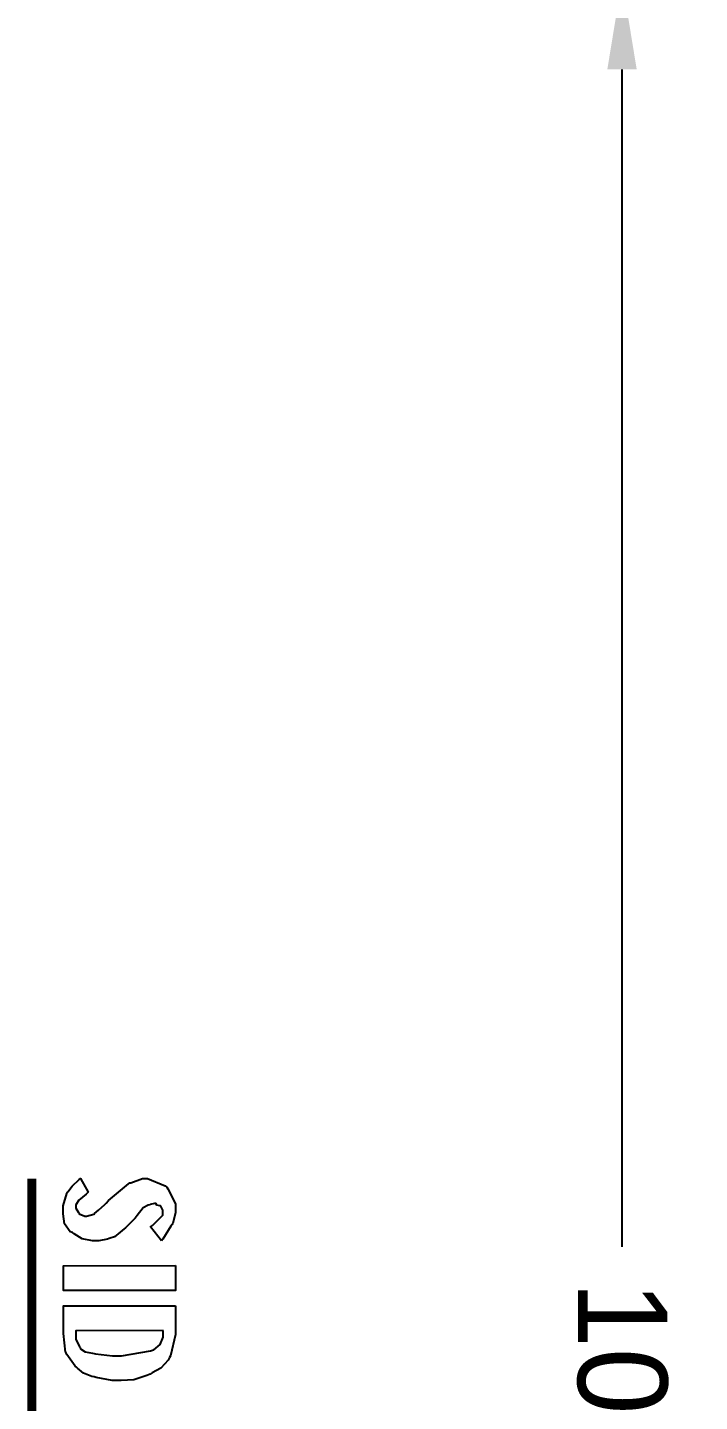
# Model space of a CAD drawing. Extents: x 0.1 to 11.6, y 0.3 to 16.2.
# Drawn here: x 7.14 to 7.89, y 7.628 to 9.16 of the extents above; entities that cross this region are included whole.
import ezdxf

# ---------------------------------------------------------------- set-up
doc = ezdxf.new("R2010")
doc.units = 0
doc.header["$MEASUREMENT"] = 0
doc.dimstyles.get("Standard").update_dxf_attribs({"dimtxt": 0.1, "dimasz": 0.1, "dimexe": 1.25, "dimexo": 0.625, "dimtad": 1, "dimtih": 1, "dimtxsty": 'Standard', "dimcen": 2.5, "dimazin": 3, "dimtfac": 1, "dimtmove": 0, "dimatfit": 3})

# ---------------------------------------------------------------- blocks, each defined once
blk = doc.blocks.new('_CLOSEDFILLED')
at = {"color": 0, "linetype": 'BYBLOCK'}
blk.add_solid([(-1, 0.164), (0, 0), (-1, -0.164)], dxfattribs=at)
blk = doc.blocks.new('*D5')
for p, q in [((8.5883, 9.2133), (7.8034, 9.2133)), ((7.8034, 7.8008), (7.8034, 9.1133)), ((7.8034, 6.1883), (7.8034, 7.5008)), ((8.5684, 6.0883), (7.8034, 6.0883))]:
    blk.add_line(p, q)
at = {"layer": 'Defpoints'}
for p in [(8.5883, 9.2133), (7.8034, 6.0883), (8.5684, 6.0883)]:
    blk.add_point(p, dxfattribs=at)
at = {"xscale": 0.1, "yscale": 0.1}
for p, rotation in [((7.8034, 9.2133), 90), ((7.8034, 6.0883), 270)]:
    blk.add_blockref('_CLOSEDFILLED', p, dxfattribs=dict(at, rotation=rotation))
at = {"insert": (7.8034, 7.6508), "char_height": 0.1, "attachment_point": 5, "rotation": 270}
blk.add_mtext('100', dxfattribs=at)

msp = doc.modelspace()

# ---------------------------------------------------------------- linework, layer by layer
at = {"color": 0, "const_width": 0.01}
msp.add_lwpolyline([(7.14501, 7.87668), (7.14501, 7.20665)], dxfattribs=at)
at = {"color": 0}
for points in [[(7.28961, 7.8074), (7.27724, 7.82303), (7.27951, 7.82428), (7.29113, 7.83589), (7.29113, 7.83974), (7.29113, 7.84142), (7.28896, 7.84603), (7.28851, 7.84646), (7.28765, 7.84619), (7.28435, 7.847), (7.28321, 7.84907), (7.28288, 7.84907), (7.28185, 7.84907), (7.27707, 7.84765), (7.27658, 7.84733), (7.27485, 7.84706), (7.26899, 7.84429), (7.26226, 7.83561), (7.26031, 7.83257), (7.2576, 7.82992), (7.24935, 7.82194), (7.24604, 7.81912), (7.24556, 7.81868), (7.2436, 7.81685), (7.23699, 7.8119), (7.23236, 7.81022), (7.23122, 7.80979), (7.22928, 7.80914), (7.21967, 7.80718), (7.21647, 7.80718), (7.21257, 7.80718), (7.20101, 7.80963), (7.19217, 7.81515), (7.19043, 7.81674), (7.18782, 7.81749), (7.18132, 7.82628), (7.18001, 7.83735), (7.18001, 7.84104), (7.18001, 7.84619), (7.18381, 7.86025), (7.18457, 7.86165), (7.18494, 7.86203), (7.19006, 7.86817), (7.19764, 7.8756), (7.19933, 7.87663), (7.20779, 7.86143), (7.20546, 7.85926), (7.19732, 7.85265), (7.1939, 7.84754), (7.1939, 7.84581), (7.1939, 7.84392), (7.19694, 7.83876), (7.1976, 7.83822), (7.19786, 7.8374), (7.20399, 7.83496), (7.20606, 7.83496), (7.20606, 7.83496), (7.21397, 7.83713), (7.21474, 7.83757), (7.21485, 7.83778), (7.21929, 7.84147), (7.22646, 7.84776), (7.22797, 7.84928), (7.23025, 7.85221), (7.25265, 7.87104), (7.25424, 7.87185), (7.25538, 7.87196), (7.26833, 7.87685), (7.27268, 7.87685), (7.27408, 7.87685), (7.29383, 7.86871), (7.29546, 7.86708), (7.29665, 7.86513), (7.30501, 7.84853), (7.30501, 7.84299), (7.30501, 7.83865), (7.30208, 7.82704), (7.30154, 7.82563), (7.30013, 7.82383), (7.29101, 7.80903), (7.28961, 7.8074)], [(7.30512, 7.77979), (7.30512, 7.75201), (7.18012, 7.75179), (7.18012, 7.77957), (7.30512, 7.77979)], [(7.30524, 7.73497), (7.30524, 7.71132), (7.30524, 7.70281), (7.29958, 7.6791), (7.2985, 7.67725), (7.29682, 7.67437), (7.2889, 7.66553), (7.27929, 7.66), (7.27681, 7.65881), (7.27317, 7.65701), (7.25862, 7.6525), (7.24457, 7.65147), (7.24121, 7.65142), (7.23454, 7.65142), (7.21653, 7.65489), (7.21451, 7.65554), (7.21197, 7.65588), (7.20269, 7.65978), (7.19586, 7.66542), (7.19456, 7.66661), (7.19314, 7.66769), (7.18381, 7.68067), (7.18326, 7.68201), (7.18251, 7.68317), (7.18024, 7.70383), (7.18024, 7.71067), (7.18024, 7.73475), (7.30524, 7.73497)], [(7.29135, 7.70719), (7.19412, 7.70697), (7.19412, 7.7009), (7.19412, 7.69775), (7.19808, 7.68896), (7.19889, 7.68832), (7.19928, 7.6869), (7.20454, 7.68354), (7.21267, 7.68224), (7.21451, 7.68181), (7.21576, 7.68115), (7.23497, 7.67919), (7.24143, 7.67919), (7.24501, 7.67925), (7.27713, 7.68451), (7.2794, 7.68549), (7.28119, 7.68587), (7.28808, 7.69179), (7.29135, 7.70008), (7.29135, 7.70285), (7.29135, 7.70719)]]:
    msp.add_lwpolyline(points, close=True, dxfattribs=at)

# ---------------------------------------------------------------- dimensions: what is measured, and where the dimension line sits
at = {"linetype": 'Continuous'}
dim = msp.add_linear_dim(base=(7.803393, 6.08832), p1=(8.56836, 6.08832), p2=(8.58832, 9.21332), angle=90, text='100', dimstyle='Standard', dxfattribs=at)
dim.commit()
dim.dimension.update_dxf_attribs({"geometry": '*D5', "text_midpoint": (7.803393, 7.65082), "text_rotation": 270})

doc.saveas('drawing.dxf')
